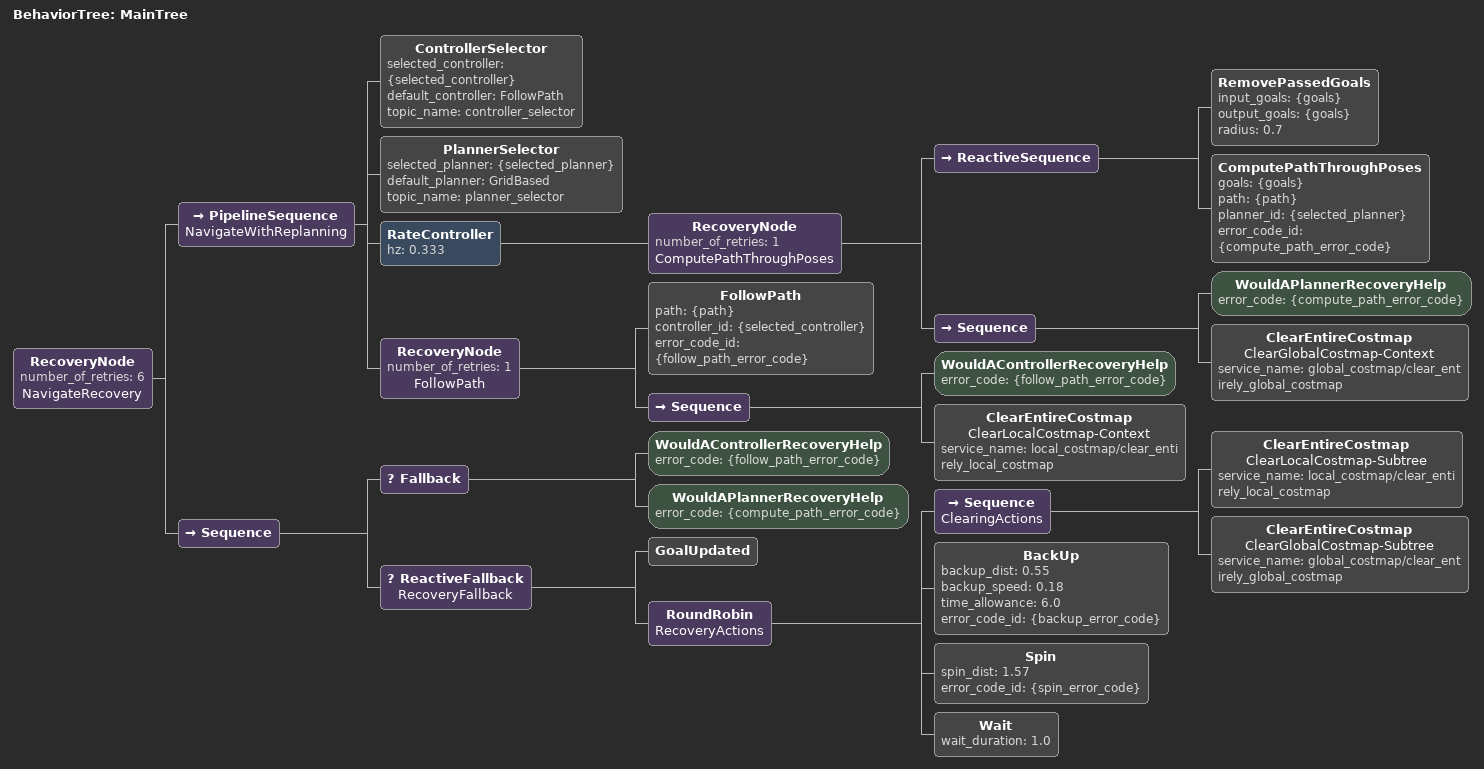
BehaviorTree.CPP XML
<!--
  Multi-pose counterpart of navigate_to_pose_with_dead_end_recovery.xml.
  A short reverse, protected by the final lidar Collision Monitor, is attempted
  before an in-place spin.
-->
<root BTCPP_format="4" main_tree_to_execute="MainTree">
  <BehaviorTree ID="MainTree">
    <RecoveryNode number_of_retries="6" name="NavigateRecovery">
      <PipelineSequence name="NavigateWithReplanning">
        <ControllerSelector selected_controller="{selected_controller}" default_controller="FollowPath" topic_name="controller_selector"/>
        <PlannerSelector selected_planner="{selected_planner}" default_planner="GridBased" topic_name="planner_selector"/>
        <RateController hz="0.333">
          <RecoveryNode number_of_retries="1" name="ComputePathThroughPoses">
            <ReactiveSequence>
              <RemovePassedGoals input_goals="{goals}" output_goals="{goals}" radius="0.7"/>
              <ComputePathThroughPoses goals="{goals}" path="{path}" planner_id="{selected_planner}" error_code_id="{compute_path_error_code}"/>
            </ReactiveSequence>
            <Sequence>
              <WouldAPlannerRecoveryHelp error_code="{compute_path_error_code}"/>
              <ClearEntireCostmap name="ClearGlobalCostmap-Context" service_name="global_costmap/clear_entirely_global_costmap"/>
            </Sequence>
          </RecoveryNode>
        </RateController>
        <RecoveryNode number_of_retries="1" name="FollowPath">
          <FollowPath path="{path}" controller_id="{selected_controller}" error_code_id="{follow_path_error_code}"/>
          <Sequence>
            <WouldAControllerRecoveryHelp error_code="{follow_path_error_code}"/>
            <ClearEntireCostmap name="ClearLocalCostmap-Context" service_name="local_costmap/clear_entirely_local_costmap"/>
          </Sequence>
        </RecoveryNode>
      </PipelineSequence>
      <Sequence>
        <Fallback>
          <WouldAControllerRecoveryHelp error_code="{follow_path_error_code}"/>
          <WouldAPlannerRecoveryHelp error_code="{compute_path_error_code}"/>
        </Fallback>
        <ReactiveFallback name="RecoveryFallback">
          <GoalUpdated/>
          <RoundRobin name="RecoveryActions">
            <Sequence name="ClearingActions">
              <ClearEntireCostmap name="ClearLocalCostmap-Subtree" service_name="local_costmap/clear_entirely_local_costmap"/>
              <ClearEntireCostmap name="ClearGlobalCostmap-Subtree" service_name="global_costmap/clear_entirely_global_costmap"/>
            </Sequence>
            <BackUp backup_dist="0.55" backup_speed="0.18" time_allowance="6.0" error_code_id="{backup_error_code}"/>
            <Spin spin_dist="1.57" error_code_id="{spin_error_code}"/>
            <Wait wait_duration="1.0"/>
          </RoundRobin>
        </ReactiveFallback>
      </Sequence>
    </RecoveryNode>
  </BehaviorTree>
</root>
